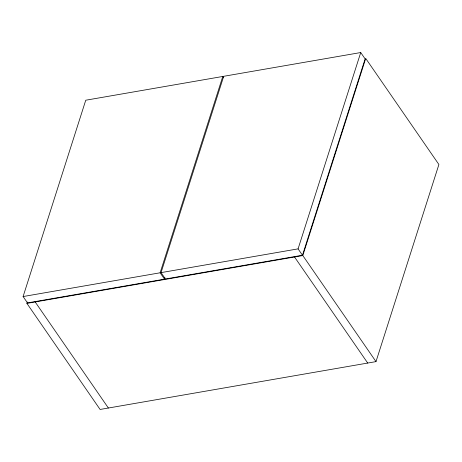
<?xml version="1.0" encoding="UTF-8"?>
<svg xmlns="http://www.w3.org/2000/svg" width="462" height="462" viewBox="0 0 462 462"><rect width="100%" height="100%" fill="white"/><g stroke="black" fill="none" stroke-linecap="round" stroke-linejoin="round"><path stroke-width="0.69" d="M164.957 277.778L164.518 279.152L27.489 302.91L23.1 296.546L85.759 100.219L222.782 76.461L223.585 77.616M375.993 361.619L302.801 255.55L365.708 58.431L438.9 164.507L375.993 361.619L100.098 409.459L26.906 303.384L27.345 302.009M164.518 279.152L160.129 272.788L222.782 76.461M161.047 272.626L223.706 76.299L360.735 52.541L365.124 58.905L302.466 255.232L165.442 278.99L161.047 272.626L298.077 248.868L360.735 52.541M23.1 296.546L160.129 272.788M26.906 303.384L302.801 255.55M298.077 248.868L302.466 255.232M294.525 256.982L367.717 363.057M35.181 301.952L108.374 408.021"/></g></svg>
